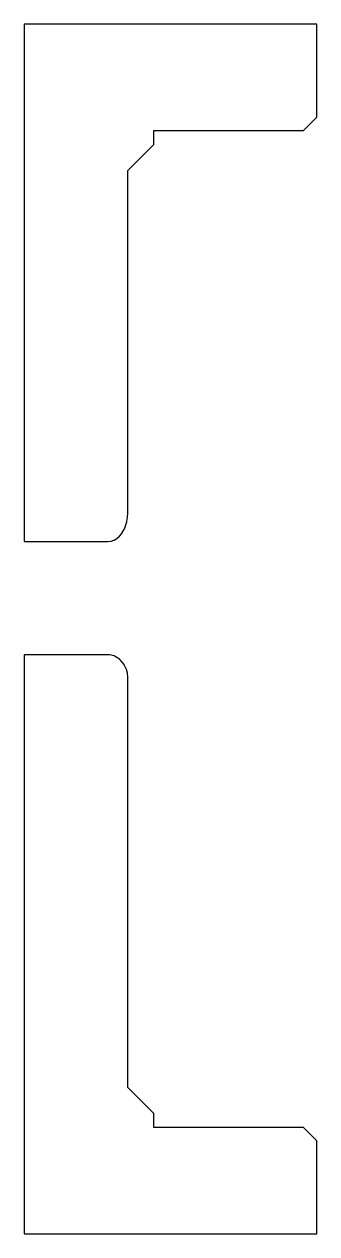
# Model space of a CAD drawing. Header units: metres. Extents: x 0 to 47.5, y 0 to 45.5.
# Drawn here: x 36.5 to 47.5, y 0 to 45.5 of the extents above.
import ezdxf

# ---------------------------------------------------------------- set-up
doc = ezdxf.new("R2010")
doc.units = ezdxf.units.M

msp = doc.modelspace()

# ---------------------------------------------------------------- linework, layer by layer
for p, q in [((47.5, 45.5), (36.5, 45.5)), ((36.5, 45.5), (36.5, 26.0359)), ((47.5, 42), (47.5, 45.5)), ((47, 41.5), (47.5, 42)), ((41.3677, 40.9718), (41.3677, 41.5)), ((41.3677, 41.5), (47, 41.5)), ((40.3959, 40), (41.3677, 40.9718)), ((40.3959, 27.1333), (40.3959, 40)), ((40.3592, 26.7942), (40.3831, 26.9397)), ((40.3831, 26.9397), (40.3867, 26.9616)), ((40.3867, 26.9616), (40.3946, 27.1087)), ((40.3946, 27.1087), (40.3959, 27.1333)), ((40.1762, 26.3573), (40.2453, 26.4756)), ((40.2453, 26.4756), (40.2527, 26.4883)), ((40.2527, 26.4883), (40.3076, 26.6193)), ((40.3076, 26.6193), (40.3142, 26.6351)), ((40.3142, 26.6351), (40.3539, 26.7753)), ((40.3539, 26.7753), (40.3592, 26.7942)), ((36.5, 26.0359), (39.6459, 26.0359)), ((39.6459, 26.0359), (39.7555, 26.0485)), ((39.7555, 26.0485), (39.7632, 26.0494)), ((39.7632, 26.0494), (39.8698, 26.0869)), ((39.8698, 26.0869), (39.8777, 26.0896)), ((39.8777, 26.0896), (39.9785, 26.1507)), ((39.9785, 26.1507), (39.9864, 26.1555)), ((39.9864, 26.1555), (40.0868, 26.2455)), ((40.0868, 26.2455), (40.1684, 26.3476)), ((40.1684, 26.3476), (40.1762, 26.3573)), ((39.6459, 21.7817), (36.5, 21.7817)), ((36.5, 21.7817), (36.5, 0)), ((39.7043, 21.7762), (39.6459, 21.7817)), ((39.7632, 21.7707), (39.7043, 21.7762)), ((39.8168, 21.7553), (39.7632, 21.7707)), ((39.8777, 21.7378), (39.8168, 21.7553)), ((39.9228, 21.7154), (39.8777, 21.7378)), ((39.9864, 21.6839), (39.9228, 21.7154)), ((40.0207, 21.6587), (39.9864, 21.6839)), ((40.0868, 21.6103), (40.0207, 21.6587)), ((40.1096, 21.5869), (40.0868, 21.6103)), ((40.1762, 21.5188), (40.1096, 21.5869)), ((40.1883, 21.5019), (40.1762, 21.5188)), ((40.2527, 21.4117), (40.1883, 21.5019)), ((40.256, 21.4051), (40.2527, 21.4117)), ((40.2839, 21.3507), (40.256, 21.4051)), ((40.3111, 21.3023), (40.2839, 21.3507)), ((40.3142, 21.2967), (40.3111, 21.3023)), ((40.3522, 21.1964), (40.3142, 21.2967)), ((40.3592, 21.1779), (40.3522, 21.1964)), ((40.3796, 21.0852), (40.3592, 21.1779)), ((40.3867, 21.0529), (40.3796, 21.0852)), ((40.3926, 20.9705), (40.3867, 21.0529)), ((40.3959, 20.9248), (40.3926, 20.9705)), ((40.3959, 5.5), (40.3959, 20.9248)), ((41.3677, 4.52822), (40.3959, 5.5)), ((41.3677, 4), (41.3677, 4.52822)), ((47, 4), (41.3677, 4)), ((47.5, 3.5), (47, 4)), ((47.5, 0), (47.5, 3.5)), ((36.5, 0), (47.5, 0))]:
    msp.add_line(p, q)

doc.saveas('drawing.dxf')
